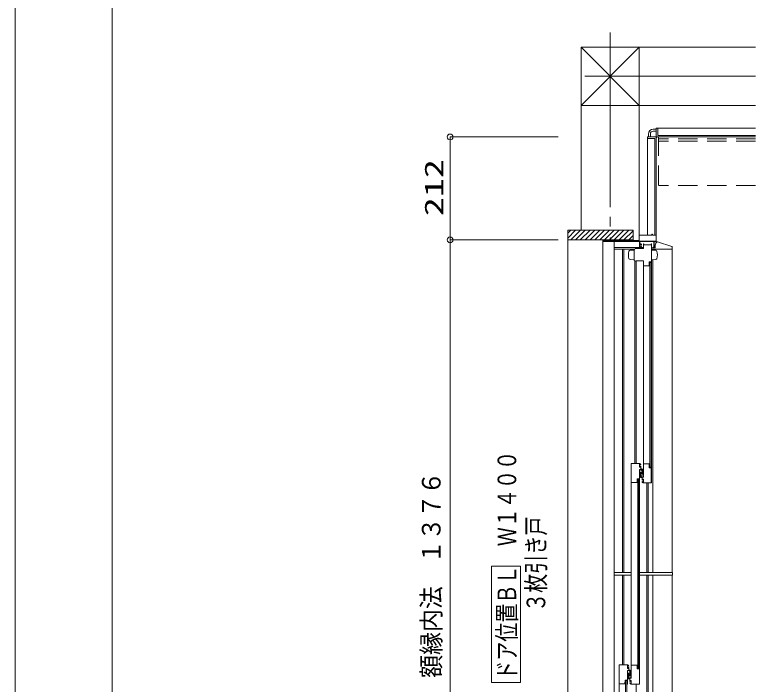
# Model space of a CAD drawing. Units: millimetres on the paper. Extents: x -305 to 305, y -152 to 152.
# Drawn here: x -301 to -223.3, y 9.4 to 78.4 of the extents above; entities that cross this region are included whole.
import ezdxf
from ezdxf.enums import TextEntityAlignment as Align

# ---------------------------------------------------------------- set-up
doc = ezdxf.new("R2010")
doc.units = ezdxf.units.MM
doc.linetypes.add('DASHED2', pattern=[3, 2, -1])
doc.linetypes.add('LONG_CHAIN', pattern=[21, 18, -1, 1, -1])
for name, color, linetype, lineweight in [('0-0_0', 7, 'Continuous', 9), ('0-1_VIEW0001', 7, 'Continuous', 9), ('0-3_図面枠', 3, 'Continuous', 9), ('0-4_DEFPOINTS', 7, 'Continuous', 9)]:
    doc.layers.add(name, color=color, linetype=linetype, lineweight=lineweight)
doc.styles.add('ＭＳ ゴシック', font='')
doc.styles.get('ＭＳ ゴシック').set_extended_font_data('MS Gothic')

# ---------------------------------------------------------------- blocks, each defined once
blk = doc.blocks.new('_ORIGIN')
at = {"layer": '0-0_0'}
blk.add_line((0, 0), (-1, 0), dxfattribs=at)
blk.add_circle((0, 0), 0.5, dxfattribs=at)

msp = doc.modelspace()

# ---------------------------------------------------------------- linework, layer by layer
at = {"layer": '0-0_0', "color": 4}
msp.add_line((-291.018, 134.963), (-291.018, -138.498), dxfattribs=at)
at = {"layer": '0-0_0'}
for p, q in [((-245.035, 65.841), (-256.183, 65.841)), ((-256.183, 55.836), (-256.183, 65.241)), ((-245.035, 55.236), (-256.183, 55.236)), ((-245.035, 55.236), (-256.183, 55.236)), ((-256.183, -12.959), (-256.183, 54.636))]:
    msp.add_line(p, q, dxfattribs=at)
at = {"layer": '0-1_VIEW0001', "linetype": 'LONG_CHAIN'}
for p, q in [((-239.684, 76.604), (-239.684, 56.235)), ((-224.684, 72.092), (-242.292, 72.092))]:
    msp.add_line(p, q, dxfattribs=at)
at = {"layer": '0-1_VIEW0001'}
for p, q in [((-236.684, 75.092), (-242.684, 69.092)), ((-242.684, 75.092), (-242.684, 56.235)), ((-236.684, 69.092), (-242.683, 75.092)), ((-224.684, 75.092), (-242.683, 75.092)), ((-236.684, 75.092), (-236.684, 55.691)), ((-224.684, 69.092), (-242.684, 69.092)), ((-235.734, 66.141), (-235.734, 65.841)), ((-235.534, 66.141), (-235.534, 65.841)), ((-235.234, 66.641), (-234.934, 66.641)), ((-235.234, 66.441), (-234.934, 66.441)), ((-234.934, 66.741), (-224.684, 66.741)), ((-234.934, 65.866), (-234.934, 66.741)), ((-234.784, 65.991), (-234.784, 66.741)), ((-235.834, 65.841), (-235.834, 55.741)), ((-234.959, 65.841), (-235.834, 65.841)), ((-235.084, 65.691), (-235.834, 65.691)), ((-235.084, 65.691), (-235.084, 55.741)), ((-234.934, 65.816), (-234.934, 54.955)), ((-234.934, 54.955), (-234.934, 65.691)), ((-234.909, 65.841), (-224.684, 65.841)), ((-224.684, 65.841), (-234.785, 65.841)), ((-234.784, 65.991), (-224.684, 65.991)), ((-243.244, 56.235), (-244.059, 55.42)), ((-237.309, 56.235), (-244.059, 56.235)), ((-243.739, 56.235), (-244.059, 55.915)), ((-244.059, -14.56), (-244.059, 56.234)), ((-242.749, 56.235), (-243.749, 55.235)), ((-242.254, 56.235), (-243.254, 55.235)), ((-241.759, 56.235), (-242.759, 55.235)), ((-241.259, 56.235), (-242.259, 55.235)), ((-240.759, 56.235), (-241.759, 55.235)), ((-240.259, 56.235), (-241.259, 55.235)), ((-239.759, 56.235), (-240.759, 55.235)), ((-239.259, 56.235), (-240.259, 55.235)), ((-238.759, 56.235), (-239.759, 55.235)), ((-238.259, 56.235), (-239.259, 55.235)), ((-237.759, 56.235), (-238.759, 55.235)), ((-237.309, 56.185), (-238.259, 55.235)), ((-237.309, 56.235), (-237.309, 55.235)), ((-237.309, 55.235), (-244.059, 55.235)), ((-240.434, 55.241), (-240.434, 55.091)), ((-240.384, 55.241), (-240.434, 55.241)), ((-240.384, 55.161), (-240.384, 55.241)), ((-239.684, 55.441), (-239.684, 55.161)), ((-239.644, 55.441), (-239.684, 55.441)), ((-239.644, 55.161), (-239.644, 55.441)), ((-237.309, 55.685), (-237.759, 55.235)), ((-235.374, 55.741), (-236.634, 55.741)), ((-234.934, 54.955), (-234.934, 55.691)), ((-240.434, 55.091), (-236.659, 55.091)), ((-240.434, 55.066), (-234.934, 55.066)), ((-240.434, 55.066), (-240.434, -10.334)), ((-239.684, 55.161), (-240.384, 55.161)), ((-239.284, 55.066), (-239.284, -11.53)), ((-236.259, 54.441), (-239.284, 54.441)), ((-236.659, 55.091), (-236.659, 54.441)), ((-236.609, 54.486), (-236.609, 54.771)), ((-236.509, 54.486), (-236.609, 54.486)), ((-236.584, 54.441), (-236.509, 54.441)), ((-236.509, 54.546), (-236.509, 54.486)), ((-236.459, 54.546), (-236.509, 54.546)), ((-236.459, 54.491), (-236.459, 54.546)), ((-236.259, 54.341), (-236.259, 54.801)), ((-236.209, 54.831), (-236.209, 54.741)), ((-236.209, 54.741), (-235.459, 54.741)), ((-235.459, 54.741), (-235.459, 54.831)), ((-235.409, 30.256), (-235.409, 54.801)), ((-235.059, 54.416), (-235.409, 54.416)), ((-235.034, 54.441), (-235.034, 54.691)), ((-234.821, 55.041), (-234.805, 55.041)), ((-233.337, 54.544), (-234.795, 55.039)), ((-233.283, 54.455), (-233.283, 54.291)), ((-239.284, 54.291), (-237.171, 54.291)), ((-238.404, 53.266), (-238.404, 54.291)), ((-238.264, 53.266), (-238.264, 54.291)), ((-237.745, 54.082), (-237.745, 54.081)), ((-237.632, 54.172), (-237.631, 54.171)), ((-237.209, 54.191), (-237.209, 54.189)), ((-237.209, 53.191), (-237.209, 54.191)), ((-237.059, 54.341), (-236.259, 54.341)), ((-233.283, 54.291), (-235.409, 54.291)), ((-235.409, 54.191), (-235.334, 54.191)), ((-235.334, 54.191), (-234.987, 54.172)), ((-234.987, 54.172), (-234.987, 54.171)), ((-234.874, 54.081), (-234.874, 54.082)), ((-233.284, 54.291), (-233.284, 20.969)), ((-238.404, 53.265), (-238.404, 20.974)), ((-238.264, 53.265), (-238.264, 20.974)), ((-237.745, 53.3), (-237.745, 53.299)), ((-237.632, 53.209), (-237.631, 53.21)), ((-237.284, 53.191), (-237.632, 53.209)), ((-237.209, 53.191), (-237.284, 53.191)), ((-237.209, 53.192), (-237.209, 53.191)), ((-237.154, 53.074), (-237.154, 32.206)), ((-237.049, 53.041), (-237.059, 53.041)), ((-237.034, 53.076), (-237.034, 53.056)), ((-236.259, 53.091), (-237.019, 53.091)), ((-237.014, 53.091), (-237.014, 32.206)), ((-236.259, 53.091), (-236.259, 30.956)), ((-235.464, 52.971), (-235.644, 52.971)), ((-235.644, 52.971), (-235.644, 52.771)), ((-235.589, 31.825), (-235.589, 52.92)), ((-235.589, 52.92), (-235.464, 52.92)), ((-235.464, 30.206), (-235.464, 52.971)), ((-235.284, 20.974), (-235.284, 53.193)), ((-234.874, 53.299), (-234.874, 53.3)), ((-236.224, 52.541), (-236.259, 52.541)), ((-236.224, 52.581), (-236.224, 52.541)), ((-235.648, 52.581), (-236.224, 52.581)), ((-235.664, 52.718), (-235.664, 52.646)), ((-235.644, 52.771), (-235.663, 52.723)), ((-235.639, 52.621), (-235.634, 52.621)), ((-235.627, 52.602), (-235.635, 52.588)), ((-235.624, 52.611), (-235.624, 52.61)), ((-238.404, 20.974), (-238.404, 50.906)), ((-237.509, 20.699), (-237.509, 32.156)), ((-237.459, 32.206), (-236.619, 32.206)), ((-236.609, 32.156), (-236.634, 32.156)), ((-235.639, 32.126), (-235.634, 32.126)), ((-235.624, 32.136), (-235.624, 32.136)), ((-236.659, 31.601), (-236.659, 31.496)), ((-236.659, 31.496), (-236.609, 31.496)), ((-236.659, 31.456), (-236.659, 20.699)), ((-236.609, 31.456), (-236.659, 31.456)), ((-236.599, 31.486), (-236.599, 31.466)), ((-236.564, 31.316), (-236.564, 31.301)), ((-236.545, 31.331), (-236.549, 31.331)), ((-236.549, 31.281), (-236.549, 30.83)), ((-236.501, 31.269), (-236.532, 31.323)), ((-236.499, 31.188), (-236.499, 31.262)), ((-236.434, 31.496), (-236.414, 31.496)), ((-236.414, 31.456), (-236.434, 31.456)), ((-236.419, 31.147), (-236.419, 31.221)), ((-236.387, 31.088), (-236.417, 31.14)), ((-236.399, 31.241), (-236.399, 31.441)), ((-236.359, 31.621), (-236.359, 31.096)), ((-235.589, 31.825), (-235.464, 31.825)), ((-236.914, 30.383), (-236.914, 30.311)), ((-236.897, 30.427), (-236.913, 30.388)), ((-236.839, 30.585), (-236.714, 30.585)), ((-236.839, 20.699), (-236.839, 30.585)), ((-236.714, 30.636), (-236.714, 11.046)), ((-236.564, 30.811), (-236.564, 30.791)), ((-237.474, 30.236), (-237.474, 30.216)), ((-236.897, 30.246), (-237.464, 30.246)), ((-237.234, 30.246), (-237.259, 30.246)), ((-236.889, 30.286), (-236.884, 30.286)), ((-236.876, 30.267), (-236.885, 30.253)), ((-236.284, 30.256), (-236.309, 30.256)), ((-236.299, 30.206), (-235.459, 30.206)), ((-236.002, 30.206), (-236.021, 30.206)), ((-235.666, 30.206), (-236.002, 30.206)), ((-235.904, 20.974), (-235.904, 30.206)), ((-235.904, 20.974), (-235.904, 30.206)), ((-235.764, 20.974), (-235.764, 30.206)), ((-235.646, 30.206), (-235.666, 30.206)), ((-248.91, 21.638), (-251.91, 21.638)), ((-251.91, 9.638), (-251.91, 21.638)), ((-248.91, 9.638), (-248.91, 21.638)), ((-237.509, 20.969), (-239.284, 20.969)), ((-237.509, 20.719), (-239.284, 20.719)), ((-238.404, 11.475), (-238.404, 20.719)), ((-238.264, 11.475), (-238.264, 20.719)), ((-237.509, 20.699), (-237.509, 11.436)), ((-236.839, 20.699), (-236.839, 11.095)), ((-233.284, 20.969), (-236.669, 20.969)), ((-233.284, 20.719), (-236.669, 20.719)), ((-236.659, 9.526), (-236.659, 20.699)), ((-235.904, -11.584), (-235.904, 20.724)), ((-235.764, -11.584), (-235.764, 20.724)), ((-235.284, -11.584), (-235.284, 20.724)), ((-233.284, -10.348), (-233.284, 20.729)), ((-233.259, 20.944), (-233.259, 20.844)), ((-233.259, 20.744), (-233.259, 20.844)), ((-238.759, -10.899), (-238.759, 11.425)), ((-238.709, 11.475), (-237.869, 11.475)), ((-237.909, 11.4), (-237.909, 11.1)), ((-237.909, 11.1), (-237.809, 11.1)), ((-237.884, 11.425), (-237.859, 11.425)), ((-237.809, 11.335), (-237.809, 11.375)), ((-237.769, 11.335), (-237.809, 11.335)), ((-237.809, 11.185), (-237.769, 11.185)), ((-237.809, 11.1), (-237.809, 11.185)), ((-237.769, 11.375), (-237.769, 11.335)), ((-237.769, 11.185), (-237.769, 10.915)), ((-237.769, 10.915), (-237.634, 10.915)), ((-237.609, 10.89), (-237.609, 10.365)), ((-237.474, 11.476), (-237.509, 11.476)), ((-237.509, 11.461), (-237.509, 10.226)), ((-237.474, 11.436), (-237.474, 11.476)), ((-236.897, 11.436), (-237.474, 11.436)), ((-236.914, 11.298), (-236.914, 11.371)), ((-236.897, 11.254), (-236.913, 11.293)), ((-236.894, 11.046), (-236.894, 11.236)), ((-236.714, 11.046), (-236.894, 11.046)), ((-236.889, 11.396), (-236.884, 11.396)), ((-236.876, 11.414), (-236.885, 11.428)), ((-236.874, 11.406), (-236.874, 11.406)), ((-236.839, 11.095), (-236.714, 11.095)), ((-237.909, 10.87), (-237.909, 10.765)), ((-237.649, 10.87), (-237.909, 10.87)), ((-237.909, 10.765), (-237.849, 10.765)), ((-237.909, 10.725), (-237.909, 9.49)), ((-237.849, 10.725), (-237.909, 10.725)), ((-237.849, 10.765), (-237.849, 10.725)), ((-237.814, 10.586), (-237.814, 10.571)), ((-237.799, 10.551), (-237.799, 10.1)), ((-237.751, 10.539), (-237.782, 10.593)), ((-237.759, 10.226), (-237.759, 10.436)), ((-237.734, 10.226), (-237.759, 10.226)), ((-237.759, 10.186), (-237.734, 10.186)), ((-237.759, 10.081), (-237.759, 10.186)), ((-237.749, 10.458), (-237.749, 10.532)), ((-237.684, 10.765), (-237.649, 10.765)), ((-237.649, 10.725), (-237.684, 10.725)), ((-237.669, 10.417), (-237.669, 10.49)), ((-237.637, 10.358), (-237.667, 10.41)), ((-237.649, 10.765), (-237.649, 10.87)), ((-237.649, 10.51), (-237.649, 10.725)), ((-237.569, 10.226), (-237.569, 10.186)), ((-237.509, 10.226), (-237.569, 10.226)), ((-237.569, 10.186), (-237.509, 10.186)), ((-237.509, 10.186), (-237.509, 10.081)), ((-248.91, 9.638), (-251.91, 9.638)), ((-238.724, 9.475), (-238.759, 9.475)), ((-238.147, 9.515), (-238.724, 9.515)), ((-238.724, 9.515), (-238.724, 9.475)), ((-238.164, 9.652), (-238.164, 9.58)), ((-238.147, 9.696), (-238.163, 9.658)), ((-238.144, 9.905), (-238.144, 9.715)), ((-237.964, 9.905), (-238.144, 9.905)), ((-238.139, 9.555), (-238.134, 9.555)), ((-238.126, 9.537), (-238.135, 9.523)), ((-238.124, 9.545), (-238.124, 9.545)), ((-238.089, 9.855), (-238.089, -11.239)), ((-238.089, 9.855), (-237.964, 9.855)), ((-237.964, 9.905), (-237.964, -11.289)), ((-237.953, 9.483), (-237.962, 9.497)), ((-237.924, 9.475), (-237.94, 9.475)), ((-237.814, 10.081), (-237.814, 10.061)), ((-237.509, 10.081), (-237.759, 10.081)), ((-237.649, 9.616), (-237.649, 9.576)), ((-237.534, 9.526), (-237.559, 9.526)), ((-237.549, 9.476), (-236.709, 9.476)), ((-237.509, 9.826), (-237.509, 9.551)), ((-237.014, -11.267), (-237.014, 9.476))]:
    msp.add_line(p, q, dxfattribs=at)
at = {"layer": '0-1_VIEW0001', "color": 6, "linetype": 'DASHED2'}
for p, q in [((-224.684, 65.841), (-234.684, 65.841)), ((-234.684, 60.891), (-234.684, 65.841)), ((-224.684, 65.641), (-234.684, 65.641)), ((-224.684, 60.841), (-234.684, 60.841))]:
    msp.add_line(p, q, dxfattribs=at)
msp.add_lwpolyline([(-224.684, 65.391), (-234.684, 65.391), (-234.684, 65.641)], dxfattribs=at)
at = {"layer": '0-1_VIEW0001'}
for points in [[(-236.684, 55.691), (-236.684, 55.161), (-239.644, 55.161)], [(-236.634, 55.741), (-236.669, 55.726), (-236.684, 55.691)], [(-234.984, 55.741), (-235.334, 55.741), (-235.334, 55.816), (-235.374, 55.816), (-235.374, 55.741)], [(-234.934, 55.691), (-234.949, 55.726), (-234.984, 55.741)], [(-236.509, 54.816), (-236.609, 54.816), (-236.609, 55.091), (-235.184, 55.091), (-235.184, 54.491), (-235.259, 54.491), (-235.259, 54.441), (-235.134, 54.441), (-235.134, 55.091), (-234.934, 55.091)], [(-236.609, 54.771), (-236.509, 54.771), (-236.509, 54.696), (-236.459, 54.696), (-236.459, 54.766)], [(-236.459, 54.766), (-236.474, 54.801), (-236.509, 54.816)], [(-236.509, 54.441), (-236.474, 54.455), (-236.459, 54.491)], [(-236.259, 54.801), (-236.248, 54.829), (-236.219, 54.841), (-236.212, 54.838), (-236.209, 54.831)], [(-235.459, 54.831), (-235.456, 54.838), (-235.449, 54.841), (-235.421, 54.829), (-235.409, 54.801)], [(-237.632, 54.172), (-237.284, 54.191), (-237.209, 54.191)], [(-237.209, 54.191), (-237.165, 54.297), (-237.059, 54.341)], [(-237.059, 53.041), (-237.165, 53.084), (-237.209, 53.191)], [(-237.034, 53.056), (-237.039, 53.045), (-237.049, 53.041)], [(-237.019, 53.091), (-237.03, 53.086), (-237.034, 53.076)], [(-234.987, 53.209), (-235.334, 53.191), (-235.409, 53.191)], [(-235.663, 52.723), (-235.664, 52.72), (-235.664, 52.718)], [(-235.664, 52.646), (-235.657, 52.628), (-235.639, 52.621)], [(-235.635, 52.588), (-235.64, 52.582), (-235.648, 52.581)], [(-235.634, 52.621), (-235.627, 52.618), (-235.624, 52.611)], [(-235.624, 52.61), (-235.625, 52.606), (-235.627, 52.602)], [(-237.509, 32.156), (-237.494, 32.191), (-237.459, 32.206)], [(-236.634, 32.156), (-236.652, 32.148), (-236.659, 32.131)], [(-236.659, 32.131), (-236.659, 31.831), (-236.559, 31.831), (-236.559, 31.916), (-236.519, 31.916), (-236.519, 31.646), (-236.384, 31.646)], [(-236.619, 32.206), (-236.548, 32.176), (-236.519, 32.106)], [(-236.559, 32.106), (-236.574, 32.141), (-236.609, 32.156)], [(-236.519, 32.106), (-236.519, 32.066), (-236.559, 32.066), (-236.559, 32.106)], [(-235.626, 32.144), (-235.639, 32.166), (-236.224, 32.166), (-236.224, 32.206), (-236.259, 32.206)], [(-235.664, 32.101), (-235.657, 32.118), (-235.639, 32.126)], [(-235.464, 31.776), (-235.644, 31.776), (-235.644, 31.976), (-235.664, 32.026), (-235.664, 32.101)], [(-235.634, 32.126), (-235.627, 32.128), (-235.624, 32.136)], [(-235.624, 32.136), (-235.625, 32.14), (-235.626, 32.144)], [(-236.399, 31.511), (-236.399, 31.601), (-236.659, 31.601)], [(-236.609, 31.496), (-236.602, 31.493), (-236.599, 31.486)], [(-236.599, 31.466), (-236.602, 31.458), (-236.609, 31.456)], [(-236.549, 31.331), (-236.56, 31.326), (-236.564, 31.316)], [(-236.564, 31.301), (-236.562, 31.294), (-236.556, 31.291), (-236.551, 31.287), (-236.549, 31.281)], [(-236.532, 31.323), (-236.538, 31.329), (-236.545, 31.331)], [(-236.509, 31.166), (-236.508, 31.172), (-236.504, 31.177), (-236.5, 31.182), (-236.499, 31.188)], [(-236.484, 30.956), (-236.509, 30.956), (-236.509, 31.166)], [(-236.499, 31.262), (-236.499, 31.265), (-236.501, 31.269)], [(-236.434, 31.456), (-236.454, 31.476), (-236.434, 31.496)], [(-236.419, 31.221), (-236.416, 31.228), (-236.409, 31.231), (-236.402, 31.233), (-236.399, 31.241)], [(-236.417, 31.14), (-236.418, 31.144), (-236.419, 31.147)], [(-236.414, 31.496), (-236.403, 31.5), (-236.399, 31.511)], [(-236.399, 31.441), (-236.403, 31.451), (-236.414, 31.456)], [(-236.359, 31.096), (-236.37, 31.081), (-236.387, 31.088)], [(-236.384, 31.646), (-236.366, 31.638), (-236.359, 31.621)], [(-236.914, 30.311), (-236.907, 30.293), (-236.889, 30.286)], [(-236.894, 30.445), (-236.895, 30.436), (-236.897, 30.427)], [(-236.714, 30.636), (-236.894, 30.636), (-236.894, 30.445)], [(-236.556, 30.82), (-236.562, 30.817), (-236.564, 30.811)], [(-236.564, 30.791), (-236.557, 30.773), (-236.539, 30.766)], [(-236.549, 30.83), (-236.551, 30.824), (-236.556, 30.82)], [(-236.539, 30.766), (-236.399, 30.766), (-236.399, 30.496), (-236.359, 30.496), (-236.359, 30.581), (-236.259, 30.581), (-236.259, 30.281)], [(-236.259, 30.956), (-236.319, 30.956), (-236.319, 30.916), (-236.259, 30.916), (-236.259, 30.811), (-236.509, 30.811), (-236.509, 30.916), (-236.484, 30.916)], [(-236.484, 30.916), (-236.464, 30.936), (-236.484, 30.956)], [(-236.359, 30.306), (-236.359, 30.346), (-236.399, 30.346), (-236.399, 30.306)], [(-236.399, 30.306), (-236.37, 30.235), (-236.299, 30.206)], [(-236.309, 30.256), (-236.344, 30.27), (-236.359, 30.306)], [(-237.494, 30.206), (-237.505, 30.21), (-237.509, 30.221)], [(-237.474, 30.216), (-237.477, 30.208), (-237.484, 30.206)], [(-237.464, 30.246), (-237.471, 30.243), (-237.474, 30.236)], [(-236.885, 30.253), (-236.89, 30.247), (-236.897, 30.246)], [(-236.884, 30.286), (-236.877, 30.283), (-236.874, 30.276)], [(-236.874, 30.275), (-236.874, 30.271), (-236.876, 30.267)], [(-236.259, 30.281), (-236.266, 30.263), (-236.284, 30.256)], [(-235.459, 30.206), (-235.424, 30.22), (-235.409, 30.256)], [(-238.759, 11.425), (-238.744, 11.461), (-238.709, 11.475)], [(-237.884, 11.425), (-237.902, 11.418), (-237.909, 11.4)], [(-237.869, 11.475), (-237.798, 11.446), (-237.769, 11.375)], [(-237.809, 11.375), (-237.824, 11.411), (-237.859, 11.425)], [(-237.634, 10.915), (-237.616, 10.908), (-237.609, 10.89)], [(-236.914, 11.371), (-236.907, 11.388), (-236.889, 11.396)], [(-236.913, 11.293), (-236.914, 11.296), (-236.914, 11.298)], [(-236.885, 11.428), (-236.89, 11.434), (-236.897, 11.436)], [(-236.894, 11.236), (-236.895, 11.245), (-236.897, 11.254)], [(-236.884, 11.396), (-236.877, 11.398), (-236.874, 11.406)], [(-236.874, 11.406), (-236.874, 11.41), (-236.876, 11.414)], [(-237.799, 10.601), (-237.81, 10.596), (-237.814, 10.586)], [(-237.814, 10.571), (-237.812, 10.564), (-237.806, 10.561), (-237.801, 10.557), (-237.799, 10.551)], [(-237.782, 10.593), (-237.788, 10.599), (-237.795, 10.601)], [(-237.759, 10.436), (-237.758, 10.442), (-237.754, 10.447), (-237.75, 10.452), (-237.749, 10.458)], [(-237.749, 10.532), (-237.749, 10.535), (-237.751, 10.539)], [(-237.734, 10.186), (-237.714, 10.206), (-237.734, 10.226)], [(-237.684, 10.725), (-237.704, 10.745), (-237.684, 10.765)], [(-237.669, 10.49), (-237.666, 10.497), (-237.659, 10.5), (-237.652, 10.503), (-237.649, 10.51)], [(-237.667, 10.41), (-237.668, 10.413), (-237.669, 10.417)], [(-237.609, 10.365), (-237.62, 10.351), (-237.637, 10.358)], [(-238.163, 9.658), (-238.164, 9.655), (-238.164, 9.652)], [(-238.164, 9.58), (-238.157, 9.563), (-238.139, 9.555)], [(-238.144, 9.715), (-238.145, 9.706), (-238.147, 9.696)], [(-238.135, 9.523), (-238.14, 9.517), (-238.147, 9.515)], [(-238.134, 9.555), (-238.127, 9.552), (-238.124, 9.545)], [(-238.124, 9.545), (-238.124, 9.541), (-238.126, 9.537)], [(-237.962, 9.497), (-237.963, 9.501), (-237.964, 9.505)], [(-237.94, 9.475), (-237.948, 9.477), (-237.953, 9.483)], [(-237.909, 9.49), (-237.913, 9.48), (-237.924, 9.475)], [(-237.806, 10.09), (-237.812, 10.087), (-237.814, 10.081)], [(-237.814, 10.061), (-237.807, 10.043), (-237.789, 10.036)], [(-237.799, 10.1), (-237.801, 10.094), (-237.806, 10.09)], [(-237.789, 10.036), (-237.649, 10.036), (-237.649, 9.766), (-237.609, 9.766), (-237.609, 9.851), (-237.534, 9.851)], [(-237.609, 9.576), (-237.609, 9.616), (-237.649, 9.616)], [(-237.649, 9.576), (-237.62, 9.505), (-237.549, 9.476)], [(-237.559, 9.526), (-237.594, 9.54), (-237.609, 9.576)], [(-237.534, 9.851), (-237.516, 9.843), (-237.509, 9.826)], [(-237.509, 9.551), (-237.516, 9.533), (-237.534, 9.526)], [(-236.709, 9.476), (-236.674, 9.49), (-236.659, 9.526)]]:
    msp.add_lwpolyline(points, dxfattribs=at)
for centre, radius, start, end in [((-235.234, 66.141), 0.5, 90, 180), ((-235.234, 66.141), 0.3, 90, 180), ((-234.959, 65.816), 0.025, 0, 90), ((-234.909, 65.866), 0.025, 180, 270), ((-234.784, 65.691), 0.15, 90, 180), ((-235.059, 54.441), 0.025, 269.99996, 0.00004), ((-234.634, 54.691), 0.4, 119.92653, 180.00004), ((-234.821, 55.016), 0.025, 90.00193, 119.92837), ((-234.805, 55.016), 0.025, 67.69793, 89.99603), ((-233.383, 54.455), 0.1, 359.99978, 62.53412), ((-236.379, 53.691), 1.421, 164.05673, 195.94327), ((-237.625, 54.047), 0.125, 92.86211, 164.02578), ((-234.994, 54.047), 0.125, 15.97343, 87.13917), ((-236.24, 53.691), 1.421, 344.05673, 15.94327), ((-237.625, 53.334), 0.125, 195.97287, 267.13862), ((-234.994, 53.334), 0.125, 273.00099, 344.05722), ((-233.284, 20.944), 0.025, 359.99996, 90.00004), ((-233.284, 20.744), 0.025, 269.99996, 0.00004)]:
    msp.add_arc(centre, radius, start, end, dxfattribs=at)
at = {"layer": '0-3_図面枠'}
msp.add_lwpolyline([(-291.017, -138.498), (108.983, -138.498), (108.983, 138.502), (-291.017, 138.502)], close=True, dxfattribs=at)
at = {"layer": '0-4_DEFPOINTS'}
msp.add_line((-301.017, -148.498), (-301.017, 148.502), dxfattribs=at)

# ---------------------------------------------------------------- block references
at = {"layer": '0-0_0', "xscale": 0.6, "yscale": 0.6}
for p, rotation in [((-256.183, 65.841), 90), ((-256.183, 55.236), 270), ((-256.183, 55.236), 90)]:
    msp.add_blockref('_ORIGIN', p, dxfattribs=dict(at, rotation=rotation))

# ---------------------------------------------------------------- texts
at = {"layer": '0-0_0', "style": 'ＭＳ ゴシック'}
for s, width, p in [('212', 1.5, (-256.313, 57.682)), ('額縁内法\u3000１３７６', 0.9, (-256.586, 10.134))]:
    msp.add_text(s, height=1.921, rotation=90, dxfattribs=dict(at, width=width)).set_placement(p, align=Align.BOTTOM_LEFT)
at = {"layer": '0-1_VIEW0001', "style": 'ＭＳ ゴシック', "width": 0.75}
for s, p in [('ドア位置ＢＬ\u3000Ｗ１４００', (-248.79, 9.924)), ('３枚引き戸', (-245.793, 16.924))]:
    msp.add_text(s, height=1.921, rotation=90, dxfattribs=at).set_placement(p, align=Align.BOTTOM_LEFT)

doc.saveas('drawing.dxf')
